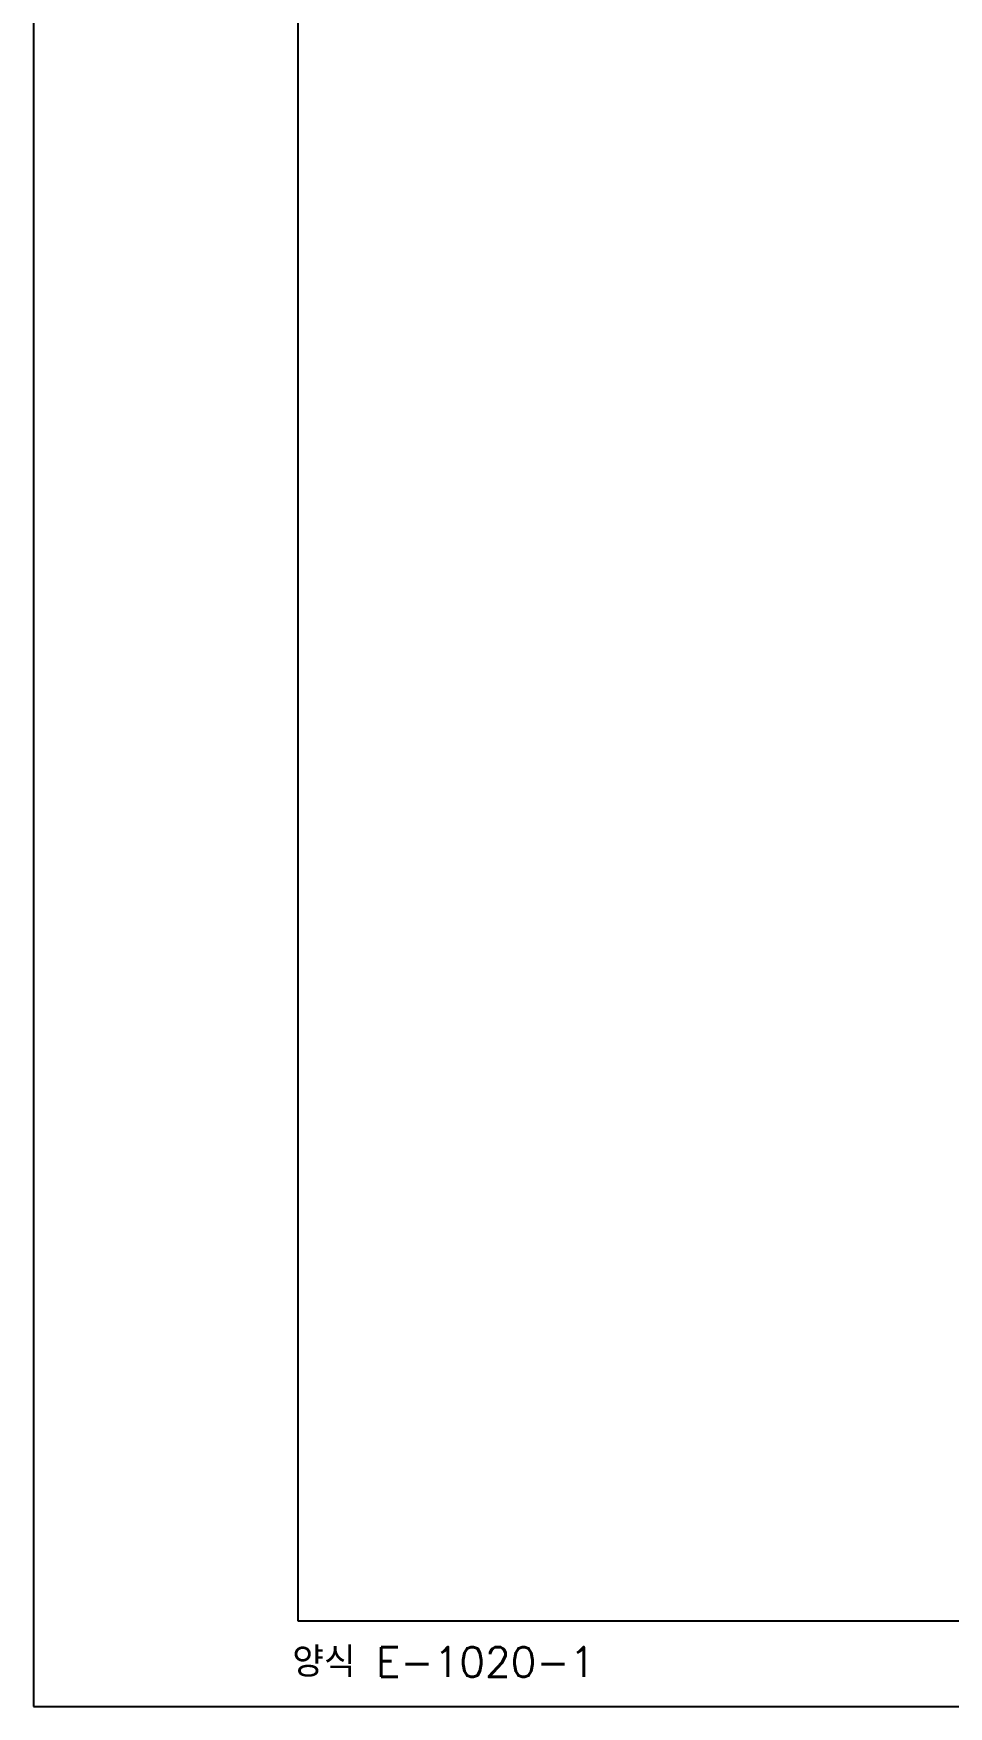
# Model space of a CAD drawing. Extents: x -1576 to -1156, y -4234 to -3937.
# Drawn here: x -1576.1 to -1469, y -4233.6 to -4037.7 of the extents above; entities that cross this region are included whole.
import ezdxf

# ---------------------------------------------------------------- set-up
doc = ezdxf.new("R2010")
doc.units = 0
doc.header["$LTSCALE"] = 7
doc.layers.get('0').update_dxf_attribs({"color": 2, "linetype": 'CONTINUOUS'})
doc.layers.add('TXT', color=4, linetype='CONTINUOUS')
doc.styles.add('GHS', font='ROMANS.shx', dxfattribs={"bigfont": 'GHS.shx'})

# ---------------------------------------------------------------- blocks, each defined once
blk = doc.blocks.new('BORDER')
for p, q in [((0, 1), (0, 0)), ((0, 0), (1, 0))]:
    blk.add_line(p, q)

msp = doc.modelspace()

# ---------------------------------------------------------------- linework, layer by layer
at = {"layer": 'TXT'}
for p, q in [((-1545.09, -4223.58), (-1545.09, -3949.58)), ((-1167.09, -4223.58), (-1545.09, -4223.58))]:
    msp.add_line(p, q, dxfattribs=at)

# ---------------------------------------------------------------- block references
at = {"xscale": 420, "yscale": 297, "zscale": 420}
msp.add_blockref('BORDER', (-1576.09, -4233.58), dxfattribs=at)

# ---------------------------------------------------------------- texts
at = {"color": 7, "style": 'GHS'}
msp.add_text('양식 E-1020-1', height=3.5, dxfattribs=at).set_placement((-1545.79, -4230.11))

doc.saveas('drawing.dxf')
